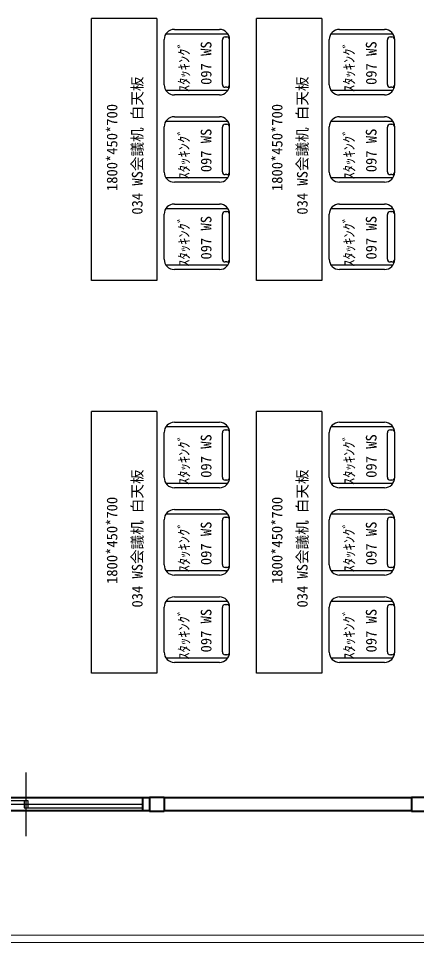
# Model space of a CAD drawing. Units: millimetres at full size, sheet at 1:50; details may follow other scales. Extents: x -14675 to 15005, y -12610 to 11367.
# Drawn here: x -10300 to -7564, y -11715 to -5365 of the extents above; entities that cross this region are included whole.
import ezdxf
from ezdxf.enums import TextEntityAlignment as Align

# ---------------------------------------------------------------- set-up
doc = ezdxf.new("R2010")
doc.units = ezdxf.units.MM
doc.header["$LTSCALE"] = 50
for name, color, linetype, lineweight in [('0-2', 2, 'Continuous', 40), ('0-3', 7, 'Continuous', 25), ('0-4', 7, 'Continuous', 25)]:
    doc.layers.add(name, color=color, linetype=linetype, lineweight=lineweight)
doc.styles.add('ＭＳ ゴシック', font='')
doc.styles.get('ＭＳ ゴシック').set_extended_font_data('MS Gothic')

msp = doc.modelspace()

# ---------------------------------------------------------------- linework, layer by layer
at = {"layer": '0-2', "color": 7, "lineweight": 25}
for p, q in [((-10248.58, -10547.15), (-10248.58, -10983.4)), ((-11048.59, -10740.28), (-10236.08, -10740.28)), ((-11048.59, -10765.28), (-9448.58, -10765.28)), ((-10261.08, -10740.28), (-10261.08, -10790.28)), ((-10261.08, -10790.28), (-9448.58, -10790.28)), ((-10236.08, -10740.28), (-10236.08, -10790.28))]:
    msp.add_line(p, q, dxfattribs=at)
at = {"layer": '0-2'}
for p, q in [((-9398.59, -10720.28), (-11098.59, -10720.28)), ((-9448.58, -10720.28), (-9448.58, -10810.28)), ((-9398.59, -10720.28), (-9398.59, -10715.28)), ((-9398.59, -10715.28), (-9298.58, -10715.28)), ((-9298.58, -10720.28), (-9298.58, -10715.28)), ((-7598.58, -10720.28), (-9298.58, -10720.28)), ((-7598.58, -10720.28), (-7598.58, -10715.28)), ((-7598.58, -10715.28), (-7498.58, -10715.28)), ((-9398.59, -10810.28), (-11098.59, -10810.28)), ((-9298.58, -10815.28), (-9398.59, -10815.28)), ((-7598.58, -10810.28), (-9298.58, -10810.28)), ((-7498.58, -10815.28), (-7598.58, -10815.28))]:
    msp.add_line(p, q, dxfattribs=at)
for points in [[(-9398.59, -10720.28), (-9398.59, -10810.28), (-9398.59, -10815.28)], [(-9298.58, -10720.28), (-9298.58, -10810.28), (-9298.58, -10815.28)], [(-7598.58, -10720.28), (-7598.58, -10810.28), (-7598.58, -10815.28)]]:
    msp.add_lwpolyline(points, dxfattribs=at)
at = {"layer": '0-3', "color": 4, "lineweight": 18}
for p, q in [((-1248.59, -11665.28), (-12948.58, -11665.28)), ((-1248.59, -11715.28), (-12998.58, -11715.28))]:
    msp.add_line(p, q, dxfattribs=at)
at = {"layer": '0-4'}
for p, q in [((-9798.58, -7165.28), (-9798.58, -5365.28)), ((-9348.59, -5365.28), (-9798.58, -5365.28)), ((-9348.59, -5365.28), (-9348.59, -7165.28)), ((-8663.72, -7165.28), (-8663.72, -5365.28)), ((-8213.72, -5365.28), (-8663.72, -5365.28)), ((-8213.72, -5365.28), (-8213.72, -7165.28)), ((-9228.59, -5440.28), (-8918.58, -5440.28)), ((-8093.72, -5440.28), (-7783.72, -5440.28)), ((-9298.58, -5820.28), (-9298.58, -5510.28)), ((-9285.48, -5470.28), (-8861.69, -5470.28)), ((-8898.58, -5818.15), (-8898.58, -5512.42)), ((-8878.58, -5492.42), (-8868.58, -5492.42)), ((-8848.59, -5818.15), (-8848.59, -5512.42)), ((-8163.72, -5820.28), (-8163.72, -5510.28)), ((-8150.62, -5470.28), (-7726.82, -5470.28)), ((-7763.72, -5818.15), (-7763.72, -5512.42)), ((-7743.72, -5492.42), (-7733.72, -5492.42)), ((-7713.72, -5818.15), (-7713.72, -5512.42)), ((-8868.58, -5838.15), (-8878.58, -5838.15)), ((-7733.72, -5838.15), (-7743.72, -5838.15)), ((-8861.14, -5860.28), (-9285.48, -5860.28)), ((-8918.58, -5890.28), (-9228.59, -5890.28)), ((-7726.28, -5860.28), (-8150.62, -5860.28)), ((-7783.72, -5890.28), (-8093.72, -5890.28)), ((-9285.48, -6070.28), (-8861.69, -6070.28)), ((-9228.59, -6040.28), (-8918.58, -6040.28)), ((-8878.58, -6092.42), (-8868.58, -6092.42)), ((-8150.62, -6070.28), (-7726.82, -6070.28)), ((-8093.72, -6040.28), (-7783.72, -6040.28)), ((-7743.72, -6092.42), (-7733.72, -6092.42)), ((-9298.58, -6420.28), (-9298.58, -6110.28)), ((-8898.58, -6418.15), (-8898.58, -6112.42)), ((-8848.59, -6418.15), (-8848.59, -6112.42)), ((-8163.72, -6420.28), (-8163.72, -6110.28)), ((-7763.72, -6418.15), (-7763.72, -6112.42)), ((-7713.72, -6418.15), (-7713.72, -6112.42)), ((-8861.14, -6460.28), (-9285.48, -6460.28)), ((-8868.58, -6438.15), (-8878.58, -6438.15)), ((-7726.28, -6460.28), (-8150.62, -6460.28)), ((-7733.72, -6438.15), (-7743.72, -6438.15)), ((-8918.58, -6490.28), (-9228.59, -6490.28)), ((-7783.72, -6490.28), (-8093.72, -6490.28)), ((-9228.59, -6640.28), (-8918.58, -6640.28)), ((-8093.72, -6640.28), (-7783.72, -6640.28)), ((-9298.58, -7020.28), (-9298.58, -6710.28)), ((-9285.48, -6670.28), (-8861.69, -6670.28)), ((-8898.58, -7018.15), (-8898.58, -6712.42)), ((-8878.58, -6692.42), (-8868.58, -6692.42)), ((-8848.59, -7018.15), (-8848.59, -6712.42)), ((-8163.72, -7020.28), (-8163.72, -6710.28)), ((-8150.62, -6670.28), (-7726.82, -6670.28)), ((-7763.72, -7018.15), (-7763.72, -6712.42)), ((-7743.72, -6692.42), (-7733.72, -6692.42)), ((-7713.72, -7018.15), (-7713.72, -6712.42)), ((-8868.58, -7038.15), (-8878.58, -7038.15)), ((-7733.72, -7038.15), (-7743.72, -7038.15)), ((-8861.14, -7060.28), (-9285.48, -7060.28)), ((-8918.58, -7090.28), (-9228.59, -7090.28)), ((-7726.28, -7060.28), (-8150.62, -7060.28)), ((-7783.72, -7090.28), (-8093.72, -7090.28)), ((-9348.59, -7165.28), (-9798.58, -7165.28)), ((-8213.72, -7165.28), (-8663.72, -7165.28)), ((-9798.58, -9865.28), (-9798.58, -8065.28)), ((-9348.59, -8065.28), (-9798.58, -8065.28)), ((-9348.59, -8065.28), (-9348.59, -9865.28)), ((-8663.72, -9865.28), (-8663.72, -8065.28)), ((-8213.72, -8065.28), (-8663.72, -8065.28)), ((-8213.72, -8065.28), (-8213.72, -9865.28)), ((-9285.48, -8170.28), (-8861.69, -8170.28)), ((-9228.59, -8140.28), (-8918.58, -8140.28)), ((-8150.62, -8170.28), (-7726.82, -8170.28)), ((-8093.72, -8140.28), (-7783.72, -8140.28)), ((-9298.58, -8520.28), (-9298.58, -8210.28)), ((-8898.58, -8518.15), (-8898.58, -8212.42)), ((-8878.58, -8192.42), (-8868.58, -8192.42)), ((-8848.59, -8518.15), (-8848.59, -8212.42)), ((-8163.72, -8520.28), (-8163.72, -8210.28)), ((-7763.72, -8518.15), (-7763.72, -8212.42)), ((-7743.72, -8192.42), (-7733.72, -8192.42)), ((-7713.72, -8518.15), (-7713.72, -8212.42)), ((-8861.14, -8560.28), (-9285.48, -8560.28)), ((-8868.58, -8538.15), (-8878.58, -8538.15)), ((-7726.28, -8560.28), (-8150.62, -8560.28)), ((-7733.72, -8538.15), (-7743.72, -8538.15)), ((-8918.58, -8590.28), (-9228.59, -8590.28)), ((-7783.72, -8590.28), (-8093.72, -8590.28)), ((-9228.59, -8740.28), (-8918.58, -8740.28)), ((-8093.72, -8740.28), (-7783.72, -8740.28)), ((-9298.58, -9120.28), (-9298.58, -8810.28)), ((-9285.48, -8770.28), (-8861.69, -8770.28)), ((-8898.58, -9118.15), (-8898.58, -8812.42)), ((-8878.58, -8792.42), (-8868.58, -8792.42)), ((-8848.59, -9118.15), (-8848.59, -8812.42)), ((-8163.72, -9120.28), (-8163.72, -8810.28)), ((-8150.62, -8770.28), (-7726.82, -8770.28)), ((-7763.72, -9118.15), (-7763.72, -8812.42)), ((-7743.72, -8792.42), (-7733.72, -8792.42)), ((-7713.72, -9118.15), (-7713.72, -8812.42)), ((-8868.58, -9138.15), (-8878.58, -9138.15)), ((-7733.72, -9138.15), (-7743.72, -9138.15)), ((-8861.14, -9160.28), (-9285.48, -9160.28)), ((-8918.58, -9190.28), (-9228.59, -9190.28)), ((-7726.28, -9160.28), (-8150.62, -9160.28)), ((-7783.72, -9190.28), (-8093.72, -9190.28)), ((-9285.48, -9370.28), (-8861.69, -9370.28)), ((-9228.59, -9340.28), (-8918.58, -9340.28)), ((-8878.58, -9392.42), (-8868.58, -9392.42)), ((-8150.62, -9370.28), (-7726.82, -9370.28)), ((-8093.72, -9340.28), (-7783.72, -9340.28)), ((-7743.72, -9392.42), (-7733.72, -9392.42)), ((-9298.58, -9720.28), (-9298.58, -9410.28)), ((-8898.58, -9718.15), (-8898.58, -9412.42)), ((-8848.59, -9718.15), (-8848.59, -9412.42)), ((-8163.72, -9720.28), (-8163.72, -9410.28)), ((-7763.72, -9718.15), (-7763.72, -9412.42)), ((-7713.72, -9718.15), (-7713.72, -9412.42)), ((-8861.14, -9760.28), (-9285.48, -9760.28)), ((-8868.58, -9738.15), (-8878.58, -9738.15)), ((-7726.28, -9760.28), (-8150.62, -9760.28)), ((-7733.72, -9738.15), (-7743.72, -9738.15)), ((-8918.58, -9790.28), (-9228.59, -9790.28)), ((-7783.72, -9790.28), (-8093.72, -9790.28)), ((-9348.59, -9865.28), (-9798.58, -9865.28)), ((-8213.72, -9865.28), (-8663.72, -9865.28))]:
    msp.add_line(p, q, dxfattribs=at)
for centre, radius, start, end in [((-9228.59, -5510.28), 70, 90, 180), ((-8918.58, -5510.28), 70, 0, 90), ((-8093.72, -5510.28), 70, 90, 180), ((-7783.72, -5510.28), 70, 0, 90), ((-8878.58, -5512.42), 20, 90, 180), ((-8868.58, -5512.42), 20, 0, 90), ((-7743.72, -5512.42), 20, 90, 180), ((-7733.72, -5512.42), 20, 0, 90), ((-9228.59, -5820.28), 70, 180, 270), ((-8918.58, -5820.28), 70, 270, 0), ((-8878.58, -5818.15), 20, 180, 270), ((-8868.58, -5818.15), 20, 270, 0), ((-8093.72, -5820.28), 70, 180, 270), ((-7783.72, -5820.28), 70, 270, 0), ((-7743.72, -5818.15), 20, 180, 270), ((-7733.72, -5818.15), 20, 270, 0), ((-9228.59, -6110.28), 70, 90, 180), ((-8918.58, -6110.28), 70, 0, 90), ((-8878.58, -6112.42), 20, 90, 180), ((-8868.58, -6112.42), 20, 0, 90), ((-8093.72, -6110.28), 70, 90, 180), ((-7783.72, -6110.28), 70, 0, 90), ((-7743.72, -6112.42), 20, 90, 180), ((-7733.72, -6112.42), 20, 0, 90), ((-9228.59, -6420.28), 70, 180, 270), ((-8918.58, -6420.28), 70, 270, 0), ((-8878.58, -6418.15), 20, 180, 270), ((-8868.58, -6418.15), 20, 270, 0), ((-8093.72, -6420.28), 70, 180, 270), ((-7783.72, -6420.28), 70, 270, 0), ((-7743.72, -6418.15), 20, 180, 270), ((-7733.72, -6418.15), 20, 270, 0), ((-9228.59, -6710.28), 70, 90, 180), ((-8918.58, -6710.28), 70, 0, 90), ((-8093.72, -6710.28), 70, 90, 180), ((-7783.72, -6710.28), 70, 0, 90), ((-8878.58, -6712.42), 20, 90, 180), ((-8868.58, -6712.42), 20, 0, 90), ((-7743.72, -6712.42), 20, 90, 180), ((-7733.72, -6712.42), 20, 0, 90), ((-9228.59, -7020.28), 70, 180, 270), ((-8918.58, -7020.28), 70, 270, 0), ((-8878.58, -7018.15), 20, 180, 270), ((-8868.58, -7018.15), 20, 270, 0), ((-8093.72, -7020.28), 70, 180, 270), ((-7783.72, -7020.28), 70, 270, 0), ((-7743.72, -7018.15), 20, 180, 270), ((-7733.72, -7018.15), 20, 270, 0), ((-9228.59, -8210.28), 70, 90, 180), ((-8918.58, -8210.28), 70, 0, 90), ((-8093.72, -8210.28), 70, 90, 180), ((-7783.72, -8210.28), 70, 0, 90), ((-8878.58, -8212.42), 20, 90, 180), ((-8868.58, -8212.42), 20, 0, 90), ((-7743.72, -8212.42), 20, 90, 180), ((-7733.72, -8212.42), 20, 0, 90), ((-9228.59, -8520.28), 70, 180, 270), ((-8918.58, -8520.28), 70, 270, 0), ((-8878.58, -8518.15), 20, 180, 270), ((-8868.58, -8518.15), 20, 270, 0), ((-8093.72, -8520.28), 70, 180, 270), ((-7783.72, -8520.28), 70, 270, 0), ((-7743.72, -8518.15), 20, 180, 270), ((-7733.72, -8518.15), 20, 270, 0), ((-9228.59, -8810.28), 70, 90, 180), ((-8918.58, -8810.28), 70, 0, 90), ((-8093.72, -8810.28), 70, 90, 180), ((-7783.72, -8810.28), 70, 0, 90), ((-8878.58, -8812.42), 20, 90, 180), ((-8868.58, -8812.42), 20, 0, 90), ((-7743.72, -8812.42), 20, 90, 180), ((-7733.72, -8812.42), 20, 0, 90), ((-9228.59, -9120.28), 70, 180, 270), ((-8918.58, -9120.28), 70, 270, 0), ((-8878.58, -9118.15), 20, 180, 270), ((-8868.58, -9118.15), 20, 270, 0), ((-8093.72, -9120.28), 70, 180, 270), ((-7783.72, -9120.28), 70, 270, 0), ((-7743.72, -9118.15), 20, 180, 270), ((-7733.72, -9118.15), 20, 270, 0), ((-9228.59, -9410.28), 70, 90, 180), ((-8918.58, -9410.28), 70, 0, 90), ((-8878.58, -9412.42), 20, 90, 180), ((-8868.58, -9412.42), 20, 0, 90), ((-8093.72, -9410.28), 70, 90, 180), ((-7783.72, -9410.28), 70, 0, 90), ((-7743.72, -9412.42), 20, 90, 180), ((-7733.72, -9412.42), 20, 0, 90), ((-9228.59, -9720.28), 70, 180, 270), ((-8918.58, -9720.28), 70, 270, 0), ((-8878.58, -9718.15), 20, 180, 270), ((-8868.58, -9718.15), 20, 270, 0), ((-8093.72, -9720.28), 70, 180, 270), ((-7783.72, -9720.28), 70, 270, 0), ((-7743.72, -9718.15), 20, 180, 270), ((-7733.72, -9718.15), 20, 270, 0)]:
    msp.add_arc(centre, radius, start, end, dxfattribs=at)

# ---------------------------------------------------------------- texts
at = {"layer": '0-4', "color": 4, "style": 'ＭＳ ゴシック'}
for s, p in [('ｽﾀｯｷﾝｸﾞ', (-9103.15, -5871.81)), ('097 WS', (-8951.5, -5821.8)), ('ｽﾀｯｷﾝｸﾞ', (-7968.29, -5871.81)), ('097 WS', (-7816.64, -5821.8)), ('034 WS会議机 白天板', (-9425.23, -6713.34)), ('034 WS会議机 白天板', (-8290.37, -6713.34)), ('1800*450*700', (-9598.41, -6551.08)), ('1800*450*700', (-8463.55, -6551.08)), ('ｽﾀｯｷﾝｸﾞ', (-9103.15, -6471.8)), ('097 WS', (-8951.5, -6421.8)), ('ｽﾀｯｷﾝｸﾞ', (-7968.29, -6471.8)), ('097 WS', (-7816.64, -6421.8)), ('097 WS', (-8951.5, -7021.8)), ('097 WS', (-7816.64, -7021.8)), ('ｽﾀｯｷﾝｸﾞ', (-9103.15, -7071.8)), ('ｽﾀｯｷﾝｸﾞ', (-7968.29, -7071.8)), ('ｽﾀｯｷﾝｸﾞ', (-9103.15, -8571.81)), ('097 WS', (-8951.5, -8521.81)), ('ｽﾀｯｷﾝｸﾞ', (-7968.29, -8571.81)), ('097 WS', (-7816.64, -8521.81)), ('034 WS会議机 白天板', (-9425.23, -9413.34)), ('034 WS会議机 白天板', (-8290.37, -9413.34)), ('1800*450*700', (-9598.41, -9251.08)), ('1800*450*700', (-8463.55, -9251.08)), ('ｽﾀｯｷﾝｸﾞ', (-9103.15, -9171.8)), ('097 WS', (-8951.5, -9121.8)), ('ｽﾀｯｷﾝｸﾞ', (-7968.29, -9171.8)), ('097 WS', (-7816.64, -9121.8)), ('ｽﾀｯｷﾝｸﾞ', (-9103.15, -9771.8)), ('097 WS', (-8951.5, -9721.8)), ('ｽﾀｯｷﾝｸﾞ', (-7968.29, -9771.8)), ('097 WS', (-7816.64, -9721.8))]:
    msp.add_text(s, height=73.31, rotation=90, dxfattribs=at).set_placement(p, align=Align.BOTTOM_LEFT)

doc.saveas('drawing.dxf')
